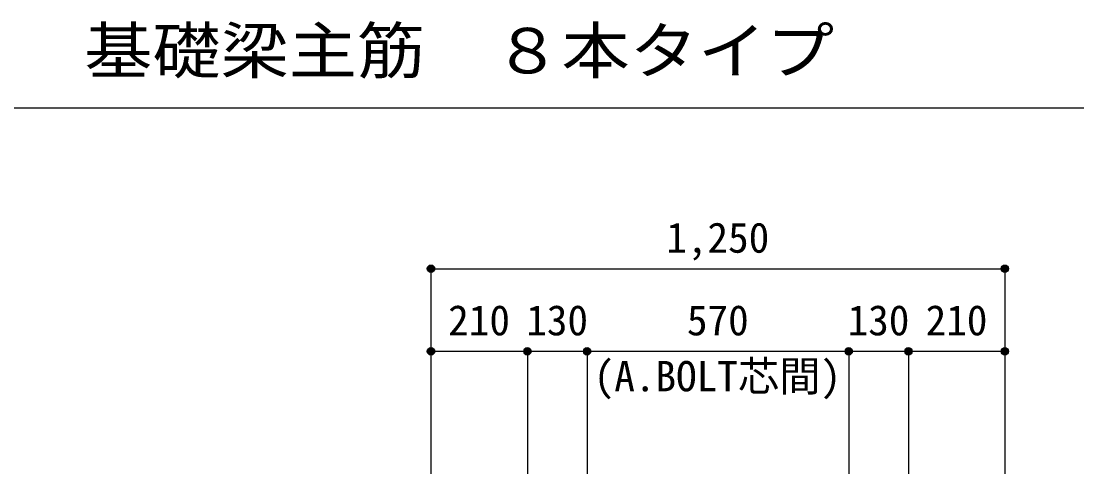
# Model space of a CAD drawing. Units: millimetres at full size, sheet at 1:30. Extents: x -5973 to 5954, y -4195 to 4201.
# Drawn here: x -965 to 1334, y -1020 to -33 of the extents above; entities that cross this region are included whole.
import ezdxf
from ezdxf.enums import TextEntityAlignment as Align

# ---------------------------------------------------------------- set-up
doc = ezdxf.new("R2010")
doc.units = ezdxf.units.MM
doc.header["$LTSCALE"] = 30
doc.header["$PDMODE"] = 32
doc.header["$PDSIZE"] = 15
for name, color, linetype in [('0-7_文字', 4, 'Continuous'), ('0-D_寸法', 4, 'Continuous'), ('6-7_文字', 7, 'Continuous'), ('F-0_枠', 6, 'Continuous')]:
    doc.layers.add(name, color=color, linetype=linetype)
doc.styles.add('ＭＳ ゴシック', font='')
doc.styles.get('ＭＳ ゴシック').set_extended_font_data('MS Gothic')

msp = doc.modelspace()

# ---------------------------------------------------------------- linework, layer by layer
at = {"layer": '0-D_寸法'}
for p, q in [((-72.56, -572.85), (-72.56, -752.85)), ((-72.56, -572.85), (-72.56, -752.85)), ((-72.56, -572.85), (1177.44, -572.85)), ((-72.56, -572.85), (-72.56, -1019.89)), ((1177.44, -572.85), (1177.44, -752.85)), ((1177.44, -572.85), (1177.44, -1019.89)), ((-72.56, -752.85), (137.44, -752.85)), ((-72.56, -752.85), (-72.56, -1019.89)), ((137.44, -752.85), (137.44, -1019.89)), ((137.44, -752.85), (267.44, -752.85)), ((267.44, -752.85), (267.44, -1019.89)), ((267.44, -752.85), (837.44, -752.85)), ((837.44, -752.85), (837.44, -1019.89)), ((837.44, -752.85), (967.44, -752.85)), ((967.44, -752.85), (967.44, -1019.89)), ((967.44, -752.85), (1177.44, -752.85)), ((1177.44, -752.85), (1177.44, -1019.89)), ((1177.44, -752.85), (1177.44, -1019.89))]:
    msp.add_line(p, q, dxfattribs=at)
for centre, radius in [((-72.56, -572.85), 8), ((-72.56, -572.85), 7.2), ((-72.56, -572.85), 6.4), ((-72.56, -572.85), 5.6), ((-72.56, -572.85), 4.8), ((-72.56, -572.85), 4), ((-72.56, -572.85), 3.2), ((-72.56, -572.85), 2.4), ((-72.56, -572.85), 1.6), ((-72.56, -572.85), 0.8), ((1177.44, -572.85), 8), ((1177.44, -572.85), 7.2), ((1177.44, -572.85), 6.4), ((1177.44, -572.85), 5.6), ((1177.44, -572.85), 4.8), ((1177.44, -572.85), 4), ((1177.44, -572.85), 3.2), ((1177.44, -572.85), 2.4), ((1177.44, -572.85), 1.6), ((1177.44, -572.85), 0.8), ((-72.56, -752.85), 8), ((-72.56, -752.85), 7.2), ((-72.56, -752.85), 6.4), ((-72.56, -752.85), 5.6), ((-72.56, -752.85), 4.8), ((-72.56, -752.85), 4), ((-72.56, -752.85), 3.2), ((-72.56, -752.85), 2.4), ((-72.56, -752.85), 1.6), ((-72.56, -752.85), 0.8), ((137.44, -752.85), 8), ((137.44, -752.85), 7.2), ((137.44, -752.85), 6.4), ((137.44, -752.85), 5.6), ((137.44, -752.85), 4.8), ((137.44, -752.85), 4), ((137.44, -752.85), 3.2), ((137.44, -752.85), 2.4), ((137.44, -752.85), 1.6), ((137.44, -752.85), 0.8), ((267.44, -752.85), 8), ((267.44, -752.85), 7.2), ((267.44, -752.85), 6.4), ((267.44, -752.85), 5.6), ((267.44, -752.85), 4.8), ((267.44, -752.85), 4), ((267.44, -752.85), 3.2), ((267.44, -752.85), 2.4), ((267.44, -752.85), 1.6), ((267.44, -752.85), 0.8), ((837.44, -752.85), 8), ((837.44, -752.85), 7.2), ((837.44, -752.85), 6.4), ((837.44, -752.85), 5.6), ((837.44, -752.85), 4.8), ((837.44, -752.85), 4), ((837.44, -752.85), 3.2), ((837.44, -752.85), 2.4), ((837.44, -752.85), 1.6), ((837.44, -752.85), 0.8), ((967.44, -752.85), 8), ((967.44, -752.85), 7.2), ((967.44, -752.85), 6.4), ((967.44, -752.85), 5.6), ((967.44, -752.85), 4.8), ((967.44, -752.85), 4), ((967.44, -752.85), 3.2), ((967.44, -752.85), 2.4), ((967.44, -752.85), 1.6), ((967.44, -752.85), 0.8), ((1177.44, -752.85), 8), ((1177.44, -752.85), 7.2), ((1177.44, -752.85), 6.4), ((1177.44, -752.85), 5.6), ((1177.44, -752.85), 4.8), ((1177.44, -752.85), 4), ((1177.44, -752.85), 3.2), ((1177.44, -752.85), 2.4), ((1177.44, -752.85), 1.6), ((1177.44, -752.85), 0.8)]:
    msp.add_circle(centre, radius, dxfattribs=at)
at = {"layer": '0-D_寸法', "color": 7}
for p in [(-72.56, -572.85), (-72.56, -572.85), (1177.44, -572.85), (-72.56, -752.85), (-72.56, -752.85), (137.44, -752.85), (137.44, -752.85), (267.44, -752.85), (267.44, -752.85), (837.44, -752.85), (837.44, -752.85), (967.44, -752.85), (967.44, -752.85), (1177.44, -752.85), (1177.44, -752.85)]:
    msp.add_point(p, dxfattribs=at)
at = {"layer": 'F-0_枠', "color": 2}
msp.add_line((-5972.88, -222.05), (3723.6, -222.05), dxfattribs=at)

# ---------------------------------------------------------------- texts
at = {"layer": '0-7_文字', "style": 'ＭＳ ゴシック'}
msp.add_text('(A.BOLT芯間)', height=65.98, dxfattribs=at).set_placement((281.84, -859.71), align=Align.BOTTOM_LEFT)
at = {"layer": '0-D_寸法', "style": 'ＭＳ ゴシック'}
for s, p in [('1,250', (439.94, -557.85)), ('210', (-35.06, -737.85)), ('130', (134.94, -737.85)), ('570', (484.94, -737.85)), ('130', (834.94, -737.85)), ('210', (1004.94, -737.85))]:
    msp.add_text(s, height=65.98, dxfattribs=at).set_placement(p, align=Align.BOTTOM_LEFT)
at = {"layer": '6-7_文字', "color": 2, "style": 'ＭＳ ゴシック', "width": 1.1}
msp.add_text('\u3000\u3000基礎梁主筋\u3000８本タイプ', height=98.97, dxfattribs=at).set_placement((-1124.64, -177.05), align=Align.BOTTOM_LEFT)

doc.saveas('drawing.dxf')
